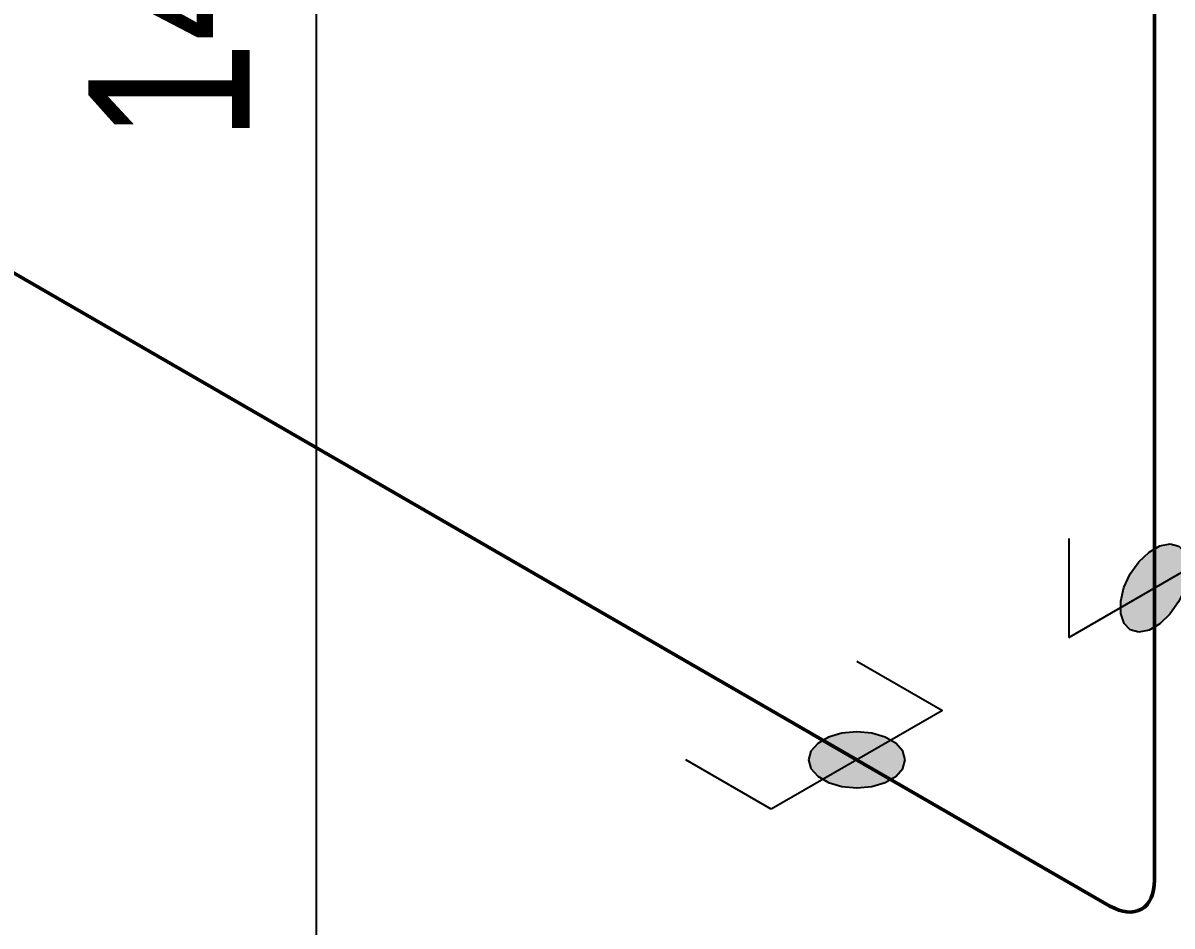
# Model space of a CAD drawing. Header units: millimetres. Extents: x 0 to 594, y 0 to 420.
# Drawn here: x 118.89 to 136.7, y 179.54 to 193.53 of the extents above; entities that cross this region are included whole.
import ezdxf

# ---------------------------------------------------------------- set-up
doc = ezdxf.new("R2010")
doc.units = ezdxf.units.MM
doc.header["$LTSCALE"] = 0.25
doc.layers.add('용접', color=1, linetype='Continuous')
doc.layers.add('치수', color=1, linetype='Continuous')
doc.layers.add('파이프 작은 보어', color=30, linetype='Continuous', lineweight=50)
doc.styles.add('AdskIsoMetric', font='arial.ttf', dxfattribs={"width": 0.8, "height": 2.5})
doc.styles.add('AdskIsoMetric-30', font='arial.ttf', dxfattribs={"width": 0.8, "height": 2.5})
doc.styles.add('AdskIsoMetric30', font='arial.ttf', dxfattribs={"width": 0.8, "oblique": 30, "height": 2.5})
doc.dimstyles.new('AdskIsoMetric', dxfattribs={"dimtxt": 2.5, "dimasz": 2.5, "dimexe": 1, "dimexo": 2, "dimgap": 0.8, "dimtad": 1, "dimdec": 0, "dimrnd": 1, "dimzin": 0, "dimdsep": 46, "dimtxsty": 'AdskIsoMetric', "dimcen": 0, "dimclrt": 7, "dimadec": 0, "dimazin": 0, "dimtfac": 1, "dimtdec": 0, "dimtmove": 1, "dimatfit": 3, "dimfxl": 0, "dimfrac": 2, "dimtolj": 1, "dimtzin": 0, "dimarcsym": 0})

# ---------------------------------------------------------------- blocks, each defined once
blk = doc.blocks.new('*D80')
at = {"layer": 'Defpoints', "color": 0}
for p in [(73.668, 215.686), (60.678, 208.186), (136.425, 179.453)]:
    blk.add_point(p, dxfattribs=at)
at = {"layer": '치수', "color": 0, "lineweight": -2}
for p, q in [((71.668, 214.531), (59.678, 207.609)), ((121.27, 173.203), (62.843, 206.936)), ((134.425, 178.298), (122.435, 171.376))]:
    blk.add_line(p, q, dxfattribs=at)
at = {"layer": '치수', "color": 0}
for points in [[(63.051, 207.297), (62.635, 206.575), (60.678, 208.186)], [(121.478, 173.564), (121.062, 172.842), (123.435, 171.953)]]:
    blk.add_solid(points, dxfattribs=at)
at = {"layer": '치수', "color": 7, "insert": (94.324, 191.378), "char_height": 2.5, "attachment_point": 5, "rotation": 330, "style": 'AdskIsoMetric30'}
blk.add_mtext('\\A1;4268', dxfattribs=at)
blk = doc.blocks.new('*D81')
at = {"layer": 'Defpoints', "color": 0}
for p in [(136.425, 227.763), (136.425, 179.453), (123.435, 171.953)]:
    blk.add_point(p, dxfattribs=at)
at = {"layer": '치수', "color": 0, "lineweight": -2}
for p, q in [((134.425, 226.609), (122.435, 219.686)), ((123.435, 217.763), (123.435, 174.453)), ((134.425, 178.298), (122.435, 171.376))]:
    blk.add_line(p, q, dxfattribs=at)
at = {"layer": '치수', "color": 0}
for points in [[(123.018, 217.763), (123.852, 217.763), (123.435, 220.263)], [(123.018, 174.453), (123.852, 174.453), (123.435, 171.953)]]:
    blk.add_solid(points, dxfattribs=at)
at = {"layer": '치수', "color": 7, "insert": (121.169, 194.8), "char_height": 2.5, "attachment_point": 5, "rotation": 90, "style": 'AdskIsoMetric-30'}
blk.add_mtext('\\A1;1454', dxfattribs=at)
blk = doc.blocks.new('엘보우-3-Iso2DSkew180')
at = {"color": 0, "linetype": 'ByBlock', "lineweight": -2, "extrusion": (0.707107, 0.408248, -0.57735)}
for p, q in [((0, 6.124), (0, 0.798)), ((-0.691, 0.399), (-5.303, 3.062))]:
    blk.add_line(p, q, dxfattribs=at)
at = {"linetype": 'ByBlock', "extrusion": (-9.24296e-17, -1.17463e-16, -1)}
blk.add_ellipse((-0.691, 1.197), major_axis=(-0.489, 0.846), ratio=0.57735, start_param=2.356194, end_param=3.926991, dxfattribs=at)
blk = doc.blocks.new('SocketWeld-1-IsoRight')
blk.add_hatch(color=256).paths.add_polyline_path([(0.0055, 0.0371), (0.0057, 0.0369), (0.006, 0.0367), (0.0062, 0.0365), (0.0064, 0.0363), (0.0066, 0.0361), (0.0068, 0.0359), (0.007, 0.0357), (0.0072, 0.0355), (0.0075, 0.0353), (0.0077, 0.0351), (0.0079, 0.0349), (0.0081, 0.0347), (0.0083, 0.0345), (0.0085, 0.0343), (0.0088, 0.0341), (0.009, 0.0339), (0.0092, 0.0337), (0.0094, 0.0334), (0.0096, 0.0332), (0.0098, 0.033), (0.01, 0.0328), (0.0103, 0.0326), (0.0105, 0.0324), (0.0107, 0.0322), (0.0109, 0.032), (0.0111, 0.0318), (0.0113, 0.0316), (0.0115, 0.0314), (0.0118, 0.0312), (0.012, 0.031), (0.0122, 0.0308), (0.0124, 0.0306), (0.0126, 0.0304), (0.0128, 0.0302), (0.013, 0.03), (0.0133, 0.0298), (0.0135, 0.0296), (0.0137, 0.0294), (0.0139, 0.0292), (0.0141, 0.0289), (0.0143, 0.0287), (0.0145, 0.0285), (0.0148, 0.0283), (0.015, 0.0281), (0.0152, 0.0279), (0.0154, 0.0277), (0.0156, 0.0275), (0.0158, 0.0273), (0.0161, 0.0271), (0.0161, 0.0271), (0.0162, 0.0268), (0.0164, 0.0266), (0.0166, 0.0263), (0.0168, 0.0261), (0.017, 0.0258), (0.0171, 0.0256), (0.0173, 0.0253), (0.0175, 0.025), (0.0177, 0.0248), (0.0179, 0.0245), (0.0181, 0.0243), (0.0182, 0.024), (0.0184, 0.0237), (0.0186, 0.0235), (0.0188, 0.0232), (0.019, 0.023), (0.0192, 0.0227), (0.0193, 0.0225), (0.0195, 0.0222), (0.0197, 0.0219), (0.0199, 0.0217), (0.0201, 0.0214), (0.0203, 0.0212), (0.0204, 0.0209), (0.0206, 0.0206), (0.0208, 0.0204), (0.021, 0.0201), (0.0212, 0.0199), (0.0213, 0.0196), (0.0215, 0.0193), (0.0217, 0.0191), (0.0219, 0.0188), (0.0221, 0.0186), (0.0223, 0.0183), (0.0224, 0.0181), (0.0226, 0.0178), (0.0228, 0.0175), (0.023, 0.0173), (0.0232, 0.017), (0.0234, 0.0168), (0.0235, 0.0165), (0.0237, 0.0162), (0.0239, 0.016), (0.0241, 0.0157), (0.0243, 0.0155), (0.0245, 0.0152), (0.0246, 0.015), (0.0248, 0.0147), (0.025, 0.0144), (0.025, 0.0144), (0.0251, 0.0141), (0.0253, 0.0139), (0.0254, 0.0136), (0.0255, 0.0133), (0.0257, 0.013), (0.0258, 0.0127), (0.0259, 0.0124), (0.0261, 0.0121), (0.0262, 0.0118), (0.0263, 0.0116), (0.0265, 0.0113), (0.0266, 0.011), (0.0267, 0.0107), (0.0269, 0.0104), (0.027, 0.0101), (0.0271, 0.0098), (0.0273, 0.0095), (0.0274, 0.0093), (0.0275, 0.009), (0.0277, 0.0087), (0.0278, 0.0084), (0.0279, 0.0081), (0.0281, 0.0078), (0.0282, 0.0075), (0.0283, 0.0072), (0.0284, 0.007), (0.0286, 0.0067), (0.0287, 0.0064), (0.0288, 0.0061), (0.029, 0.0058), (0.0291, 0.0055), (0.0292, 0.0052), (0.0294, 0.0049), (0.0295, 0.0047), (0.0296, 0.0044), (0.0298, 0.0041), (0.0299, 0.0038), (0.03, 0.0035), (0.0302, 0.0032), (0.0303, 0.0029), (0.0304, 0.0026), (0.0306, 0.0024), (0.0307, 0.0021), (0.0308, 0.0018), (0.031, 0.0015), (0.0311, 0.0012), (0.0312, 0.0009), (0.0314, 0.0006), (0.0315, 0.0003), (0.0315, 0.0003), (0.0316, 0.0001), (0.0316, -0.0002), (0.0317, -0.0005), (0.0318, -0.0008), (0.0319, -0.0011), (0.0319, -0.0014), (0.032, -0.0017), (0.0321, -0.002), (0.0321, -0.0022), (0.0322, -0.0025), (0.0323, -0.0028), (0.0323, -0.0031), (0.0324, -0.0034), (0.0325, -0.0037), (0.0325, -0.004), (0.0326, -0.0043), (0.0327, -0.0046), (0.0328, -0.0048), (0.0328, -0.0051), (0.0329, -0.0054), (0.033, -0.0057), (0.033, -0.006), (0.0331, -0.0063), (0.0332, -0.0066), (0.0332, -0.0069), (0.0333, -0.0071), (0.0334, -0.0074), (0.0335, -0.0077), (0.0335, -0.008), (0.0336, -0.0083), (0.0337, -0.0086), (0.0337, -0.0089), (0.0338, -0.0092), (0.0339, -0.0095), (0.0339, -0.0097), (0.034, -0.01), (0.0341, -0.0103), (0.0342, -0.0106), (0.0342, -0.0109), (0.0343, -0.0112), (0.0344, -0.0115), (0.0344, -0.0118), (0.0345, -0.012), (0.0346, -0.0123), (0.0346, -0.0126), (0.0347, -0.0129), (0.0348, -0.0132), (0.0349, -0.0135), (0.0349, -0.0138), (0.0349, -0.0138), (0.0349, -0.014), (0.0349, -0.0143), (0.0349, -0.0146), (0.0349, -0.0148), (0.0349, -0.0151), (0.0349, -0.0153), (0.0349, -0.0156), (0.0349, -0.0159), (0.0349, -0.0161), (0.0349, -0.0164), (0.0349, -0.0166), (0.0349, -0.0169), (0.0349, -0.0172), (0.0349, -0.0174), (0.0349, -0.0177), (0.0349, -0.0179), (0.0349, -0.0182), (0.0349, -0.0185), (0.0349, -0.0187), (0.0349, -0.019), (0.0349, -0.0192), (0.0349, -0.0195), (0.0349, -0.0198), (0.0349, -0.02), (0.0349, -0.0203), (0.0349, -0.0206), (0.0349, -0.0208), (0.0349, -0.0211), (0.0349, -0.0213), (0.0349, -0.0216), (0.0349, -0.0219), (0.0349, -0.0221), (0.0349, -0.0224), (0.0349, -0.0226), (0.0349, -0.0229), (0.0349, -0.0232), (0.0349, -0.0234), (0.0349, -0.0237), (0.0349, -0.0239), (0.0349, -0.0242), (0.0349, -0.0245), (0.0349, -0.0247), (0.0349, -0.025), (0.0349, -0.0252), (0.0349, -0.0255), (0.0349, -0.0258), (0.0349, -0.026), (0.0349, -0.0263), (0.0349, -0.0265), (0.0349, -0.0265), (0.0349, -0.0268), (0.0348, -0.027), (0.0347, -0.0272), (0.0346, -0.0274), (0.0346, -0.0276), (0.0345, -0.0278), (0.0344, -0.028), (0.0344, -0.0282), (0.0343, -0.0284), (0.0342, -0.0286), (0.0342, -0.0288), (0.0341, -0.029), (0.034, -0.0292), (0.0339, -0.0295), (0.0339, -0.0297), (0.0338, -0.0299), (0.0337, -0.0301), (0.0337, -0.0303), (0.0336, -0.0305), (0.0335, -0.0307), (0.0335, -0.0309), (0.0334, -0.0311), (0.0333, -0.0313), (0.0332, -0.0315), (0.0332, -0.0317), (0.0331, -0.0319), (0.033, -0.0322), (0.033, -0.0324), (0.0329, -0.0326), (0.0328, -0.0328), (0.0328, -0.033), (0.0327, -0.0332), (0.0326, -0.0334), (0.0325, -0.0336), (0.0325, -0.0338), (0.0324, -0.034), (0.0323, -0.0342), (0.0323, -0.0344), (0.0322, -0.0346), (0.0321, -0.0349), (0.0321, -0.0351), (0.032, -0.0353), (0.0319, -0.0355), (0.0319, -0.0357), (0.0318, -0.0359), (0.0317, -0.0361), (0.0316, -0.0363), (0.0316, -0.0365), (0.0315, -0.0367), (0.0315, -0.0367), (0.0314, -0.0369), (0.0312, -0.037), (0.0311, -0.0371), (0.031, -0.0373), (0.0308, -0.0374), (0.0307, -0.0375), (0.0306, -0.0377), (0.0304, -0.0378), (0.0303, -0.0379), (0.0302, -0.0381), (0.03, -0.0382), (0.0299, -0.0383), (0.0298, -0.0385), (0.0296, -0.0386), (0.0295, -0.0387), (0.0294, -0.0389), (0.0292, -0.039), (0.0291, -0.0391), (0.029, -0.0393), (0.0288, -0.0394), (0.0287, -0.0395), (0.0286, -0.0397), (0.0284, -0.0398), (0.0283, -0.0399), (0.0282, -0.0401), (0.0281, -0.0402), (0.0279, -0.0403), (0.0278, -0.0405), (0.0277, -0.0406), (0.0275, -0.0408), (0.0274, -0.0409), (0.0273, -0.041), (0.0271, -0.0412), (0.027, -0.0413), (0.0269, -0.0414), (0.0267, -0.0416), (0.0266, -0.0417), (0.0265, -0.0418), (0.0263, -0.042), (0.0262, -0.0421), (0.0261, -0.0422), (0.0259, -0.0424), (0.0258, -0.0425), (0.0257, -0.0426), (0.0255, -0.0428), (0.0254, -0.0429), (0.0253, -0.043), (0.0251, -0.0432), (0.025, -0.0433), (0.025, -0.0433), (0.0248, -0.0433), (0.0246, -0.0434), (0.0245, -0.0434), (0.0243, -0.0435), (0.0241, -0.0435), (0.0239, -0.0436), (0.0237, -0.0436), (0.0235, -0.0437), (0.0234, -0.0437), (0.0232, -0.0438), (0.023, -0.0438), (0.0228, -0.0439), (0.0226, -0.0439), (0.0224, -0.044), (0.0223, -0.044), (0.0221, -0.0441), (0.0219, -0.0441), (0.0217, -0.0442), (0.0215, -0.0442), (0.0213, -0.0443), (0.0212, -0.0443), (0.021, -0.0444), (0.0208, -0.0444), (0.0206, -0.0444), (0.0204, -0.0445), (0.0203, -0.0445), (0.0201, -0.0446), (0.0199, -0.0446), (0.0197, -0.0447), (0.0195, -0.0447), (0.0193, -0.0448), (0.0192, -0.0448), (0.019, -0.0449), (0.0188, -0.0449), (0.0186, -0.045), (0.0184, -0.045), (0.0182, -0.0451), (0.0181, -0.0451), (0.0179, -0.0452), (0.0177, -0.0452), (0.0175, -0.0453), (0.0173, -0.0453), (0.0171, -0.0454), (0.017, -0.0454), (0.0168, -0.0455), (0.0166, -0.0455), (0.0164, -0.0455), (0.0162, -0.0456), (0.0161, -0.0456), (0.0161, -0.0456), (0.0158, -0.0456), (0.0156, -0.0456), (0.0154, -0.0455), (0.0152, -0.0455), (0.015, -0.0454), (0.0148, -0.0454), (0.0145, -0.0453), (0.0143, -0.0453), (0.0141, -0.0453), (0.0139, -0.0452), (0.0137, -0.0452), (0.0135, -0.0451), (0.0133, -0.0451), (0.013, -0.045), (0.0128, -0.045), (0.0126, -0.0449), (0.0124, -0.0449), (0.0122, -0.0449), (0.012, -0.0448), (0.0118, -0.0448), (0.0115, -0.0447), (0.0113, -0.0447), (0.0111, -0.0446), (0.0109, -0.0446), (0.0107, -0.0446), (0.0105, -0.0445), (0.0103, -0.0445), (0.01, -0.0444), (0.0098, -0.0444), (0.0096, -0.0443), (0.0094, -0.0443), (0.0092, -0.0443), (0.009, -0.0442), (0.0088, -0.0442), (0.0085, -0.0441), (0.0083, -0.0441), (0.0081, -0.044), (0.0079, -0.044), (0.0077, -0.0439), (0.0075, -0.0439), (0.0072, -0.0439), (0.007, -0.0438), (0.0068, -0.0438), (0.0066, -0.0437), (0.0064, -0.0437), (0.0062, -0.0436), (0.006, -0.0436), (0.0057, -0.0436), (0.0055, -0.0435), (0.0055, -0.0435), (0.0053, -0.0434), (0.0051, -0.0433), (0.0049, -0.0431), (0.0046, -0.043), (0.0044, -0.0429), (0.0042, -0.0427), (0.004, -0.0426), (0.0037, -0.0425), (0.0035, -0.0423), (0.0033, -0.0422), (0.003, -0.0421), (0.0028, -0.042), (0.0026, -0.0418), (0.0024, -0.0417), (0.0021, -0.0416), (0.0019, -0.0414), (0.0017, -0.0413), (0.0015, -0.0412), (0.0012, -0.041), (0.001, -0.0409), (0.0008, -0.0408), (0.0006, -0.0406), (0.0003, -0.0405), (0.0001, -0.0404), (-0.0001, -0.0403), (-0.0003, -0.0401), (-0.0006, -0.04), (-0.0008, -0.0399), (-0.001, -0.0397), (-0.0012, -0.0396), (-0.0015, -0.0395), (-0.0017, -0.0393), (-0.0019, -0.0392), (-0.0021, -0.0391), (-0.0024, -0.039), (-0.0026, -0.0388), (-0.0028, -0.0387), (-0.003, -0.0386), (-0.0033, -0.0384), (-0.0035, -0.0383), (-0.0037, -0.0382), (-0.004, -0.038), (-0.0042, -0.0379), (-0.0044, -0.0378), (-0.0046, -0.0377), (-0.0049, -0.0375), (-0.0051, -0.0374), (-0.0053, -0.0373), (-0.0055, -0.0371), (-0.0055, -0.0371), (-0.0057, -0.0369), (-0.006, -0.0367), (-0.0062, -0.0365), (-0.0064, -0.0363), (-0.0066, -0.0361), (-0.0068, -0.0359), (-0.007, -0.0357), (-0.0072, -0.0355), (-0.0075, -0.0353), (-0.0077, -0.0351), (-0.0079, -0.0349), (-0.0081, -0.0347), (-0.0083, -0.0345), (-0.0085, -0.0343), (-0.0088, -0.0341), (-0.009, -0.0339), (-0.0092, -0.0337), (-0.0094, -0.0334), (-0.0096, -0.0332), (-0.0098, -0.033), (-0.01, -0.0328), (-0.0103, -0.0326), (-0.0105, -0.0324), (-0.0107, -0.0322), (-0.0109, -0.032), (-0.0111, -0.0318), (-0.0113, -0.0316), (-0.0115, -0.0314), (-0.0118, -0.0312), (-0.012, -0.031), (-0.0122, -0.0308), (-0.0124, -0.0306), (-0.0126, -0.0304), (-0.0128, -0.0302), (-0.013, -0.03), (-0.0133, -0.0298), (-0.0135, -0.0296), (-0.0137, -0.0294), (-0.0139, -0.0292), (-0.0141, -0.0289), (-0.0143, -0.0287), (-0.0145, -0.0285), (-0.0148, -0.0283), (-0.015, -0.0281), (-0.0152, -0.0279), (-0.0154, -0.0277), (-0.0156, -0.0275), (-0.0158, -0.0273), (-0.0161, -0.0271), (-0.0161, -0.0271), (-0.0162, -0.0268), (-0.0164, -0.0266), (-0.0166, -0.0263), (-0.0168, -0.0261), (-0.017, -0.0258), (-0.0171, -0.0256), (-0.0173, -0.0253), (-0.0175, -0.025), (-0.0177, -0.0248), (-0.0179, -0.0245), (-0.0181, -0.0243), (-0.0182, -0.024), (-0.0184, -0.0237), (-0.0186, -0.0235), (-0.0188, -0.0232), (-0.019, -0.023), (-0.0192, -0.0227), (-0.0193, -0.0225), (-0.0195, -0.0222), (-0.0197, -0.0219), (-0.0199, -0.0217), (-0.0201, -0.0214), (-0.0203, -0.0212), (-0.0204, -0.0209), (-0.0206, -0.0206), (-0.0208, -0.0204), (-0.021, -0.0201), (-0.0212, -0.0199), (-0.0213, -0.0196), (-0.0215, -0.0193), (-0.0217, -0.0191), (-0.0219, -0.0188), (-0.0221, -0.0186), (-0.0223, -0.0183), (-0.0224, -0.0181), (-0.0226, -0.0178), (-0.0228, -0.0175), (-0.023, -0.0173), (-0.0232, -0.017), (-0.0234, -0.0168), (-0.0235, -0.0165), (-0.0237, -0.0162), (-0.0239, -0.016), (-0.0241, -0.0157), (-0.0243, -0.0155), (-0.0245, -0.0152), (-0.0246, -0.015), (-0.0248, -0.0147), (-0.025, -0.0144), (-0.025, -0.0144), (-0.0251, -0.0141), (-0.0253, -0.0139), (-0.0254, -0.0136), (-0.0255, -0.0133), (-0.0257, -0.013), (-0.0258, -0.0127), (-0.0259, -0.0124), (-0.0261, -0.0121), (-0.0262, -0.0118), (-0.0263, -0.0116), (-0.0265, -0.0113), (-0.0266, -0.011), (-0.0267, -0.0107), (-0.0269, -0.0104), (-0.027, -0.0101), (-0.0271, -0.0098), (-0.0273, -0.0095), (-0.0274, -0.0093), (-0.0275, -0.009), (-0.0277, -0.0087), (-0.0278, -0.0084), (-0.0279, -0.0081), (-0.0281, -0.0078), (-0.0282, -0.0075), (-0.0283, -0.0072), (-0.0284, -0.007), (-0.0286, -0.0067), (-0.0287, -0.0064), (-0.0288, -0.0061), (-0.029, -0.0058), (-0.0291, -0.0055), (-0.0292, -0.0052), (-0.0294, -0.0049), (-0.0295, -0.0047), (-0.0296, -0.0044), (-0.0298, -0.0041), (-0.0299, -0.0038), (-0.03, -0.0035), (-0.0302, -0.0032), (-0.0303, -0.0029), (-0.0304, -0.0026), (-0.0306, -0.0024), (-0.0307, -0.0021), (-0.0308, -0.0018), (-0.031, -0.0015), (-0.0311, -0.0012), (-0.0312, -0.0009), (-0.0314, -0.0006), (-0.0315, -0.0003), (-0.0315, -0.0003), (-0.0316, -0.0001), (-0.0316, 0.0002), (-0.0317, 0.0005), (-0.0318, 0.0008), (-0.0319, 0.0011), (-0.0319, 0.0014), (-0.032, 0.0017), (-0.0321, 0.002), (-0.0321, 0.0022), (-0.0322, 0.0025), (-0.0323, 0.0028), (-0.0323, 0.0031), (-0.0324, 0.0034), (-0.0325, 0.0037), (-0.0325, 0.004), (-0.0326, 0.0043), (-0.0327, 0.0046), (-0.0328, 0.0048), (-0.0328, 0.0051), (-0.0329, 0.0054), (-0.033, 0.0057), (-0.033, 0.006), (-0.0331, 0.0063), (-0.0332, 0.0066), (-0.0332, 0.0069), (-0.0333, 0.0071), (-0.0334, 0.0074), (-0.0335, 0.0077), (-0.0335, 0.008), (-0.0336, 0.0083), (-0.0337, 0.0086), (-0.0337, 0.0089), (-0.0338, 0.0092), (-0.0339, 0.0095), (-0.0339, 0.0097), (-0.034, 0.01), (-0.0341, 0.0103), (-0.0342, 0.0106), (-0.0342, 0.0109), (-0.0343, 0.0112), (-0.0344, 0.0115), (-0.0344, 0.0118), (-0.0345, 0.012), (-0.0346, 0.0123), (-0.0346, 0.0126), (-0.0347, 0.0129), (-0.0348, 0.0132), (-0.0349, 0.0135), (-0.0349, 0.0138), (-0.0349, 0.0138), (-0.0349, 0.014), (-0.0349, 0.0143), (-0.0349, 0.0146), (-0.0349, 0.0148), (-0.0349, 0.0151), (-0.0349, 0.0153), (-0.0349, 0.0156), (-0.0349, 0.0159), (-0.0349, 0.0161), (-0.0349, 0.0164), (-0.0349, 0.0166), (-0.0349, 0.0169), (-0.0349, 0.0172), (-0.0349, 0.0174), (-0.0349, 0.0177), (-0.0349, 0.0179), (-0.0349, 0.0182), (-0.0349, 0.0185), (-0.0349, 0.0187), (-0.0349, 0.019), (-0.0349, 0.0192), (-0.0349, 0.0195), (-0.0349, 0.0198), (-0.0349, 0.02), (-0.0349, 0.0203), (-0.0349, 0.0206), (-0.0349, 0.0208), (-0.0349, 0.0211), (-0.0349, 0.0213), (-0.0349, 0.0216), (-0.0349, 0.0219), (-0.0349, 0.0221), (-0.0349, 0.0224), (-0.0349, 0.0226), (-0.0349, 0.0229), (-0.0349, 0.0232), (-0.0349, 0.0234), (-0.0349, 0.0237), (-0.0349, 0.0239), (-0.0349, 0.0242), (-0.0349, 0.0245), (-0.0349, 0.0247), (-0.0349, 0.025), (-0.0349, 0.0252), (-0.0349, 0.0255), (-0.0349, 0.0258), (-0.0349, 0.026), (-0.0349, 0.0263), (-0.0349, 0.0265), (-0.0349, 0.0265), (-0.0349, 0.0268), (-0.0348, 0.027), (-0.0347, 0.0272), (-0.0346, 0.0274), (-0.0346, 0.0276), (-0.0345, 0.0278), (-0.0344, 0.028), (-0.0344, 0.0282), (-0.0343, 0.0284), (-0.0342, 0.0286), (-0.0342, 0.0288), (-0.0341, 0.029), (-0.034, 0.0292), (-0.0339, 0.0295), (-0.0339, 0.0297), (-0.0338, 0.0299), (-0.0337, 0.0301), (-0.0337, 0.0303), (-0.0336, 0.0305), (-0.0335, 0.0307), (-0.0335, 0.0309), (-0.0334, 0.0311), (-0.0333, 0.0313), (-0.0332, 0.0315), (-0.0332, 0.0317), (-0.0331, 0.0319), (-0.033, 0.0322), (-0.033, 0.0324), (-0.0329, 0.0326), (-0.0328, 0.0328), (-0.0328, 0.033), (-0.0327, 0.0332), (-0.0326, 0.0334), (-0.0325, 0.0336), (-0.0325, 0.0338), (-0.0324, 0.034), (-0.0323, 0.0342), (-0.0323, 0.0344), (-0.0322, 0.0346), (-0.0321, 0.0349), (-0.0321, 0.0351), (-0.032, 0.0353), (-0.0319, 0.0355), (-0.0319, 0.0357), (-0.0318, 0.0359), (-0.0317, 0.0361), (-0.0316, 0.0363), (-0.0316, 0.0365), (-0.0315, 0.0367), (-0.0315, 0.0367), (-0.0314, 0.0369), (-0.0312, 0.037), (-0.0311, 0.0371), (-0.031, 0.0373), (-0.0308, 0.0374), (-0.0307, 0.0375), (-0.0306, 0.0377), (-0.0304, 0.0378), (-0.0303, 0.0379), (-0.0302, 0.0381), (-0.03, 0.0382), (-0.0299, 0.0383), (-0.0298, 0.0385), (-0.0296, 0.0386), (-0.0295, 0.0387), (-0.0294, 0.0389), (-0.0292, 0.039), (-0.0291, 0.0391), (-0.029, 0.0393), (-0.0288, 0.0394), (-0.0287, 0.0395), (-0.0286, 0.0397), (-0.0284, 0.0398), (-0.0283, 0.0399), (-0.0282, 0.0401), (-0.0281, 0.0402), (-0.0279, 0.0403), (-0.0278, 0.0405), (-0.0277, 0.0406), (-0.0275, 0.0408), (-0.0274, 0.0409), (-0.0273, 0.041), (-0.0271, 0.0412), (-0.027, 0.0413), (-0.0269, 0.0414), (-0.0267, 0.0416), (-0.0266, 0.0417), (-0.0265, 0.0418), (-0.0263, 0.042), (-0.0262, 0.0421), (-0.0261, 0.0422), (-0.0259, 0.0424), (-0.0258, 0.0425), (-0.0257, 0.0426), (-0.0255, 0.0428), (-0.0254, 0.0429), (-0.0253, 0.043), (-0.0251, 0.0432), (-0.025, 0.0433), (-0.025, 0.0433), (-0.0248, 0.0433), (-0.0246, 0.0434), (-0.0245, 0.0434), (-0.0243, 0.0435), (-0.0241, 0.0435), (-0.0239, 0.0436), (-0.0237, 0.0436), (-0.0235, 0.0437), (-0.0234, 0.0437), (-0.0232, 0.0438), (-0.023, 0.0438), (-0.0228, 0.0439), (-0.0226, 0.0439), (-0.0224, 0.044), (-0.0223, 0.044), (-0.0221, 0.0441), (-0.0219, 0.0441), (-0.0217, 0.0442), (-0.0215, 0.0442), (-0.0213, 0.0443), (-0.0212, 0.0443), (-0.021, 0.0444), (-0.0208, 0.0444), (-0.0206, 0.0444), (-0.0204, 0.0445), (-0.0203, 0.0445), (-0.0201, 0.0446), (-0.0199, 0.0446), (-0.0197, 0.0447), (-0.0195, 0.0447), (-0.0193, 0.0448), (-0.0192, 0.0448), (-0.019, 0.0449), (-0.0188, 0.0449), (-0.0186, 0.045), (-0.0184, 0.045), (-0.0182, 0.0451), (-0.0181, 0.0451), (-0.0179, 0.0452), (-0.0177, 0.0452), (-0.0175, 0.0453), (-0.0173, 0.0453), (-0.0171, 0.0454), (-0.017, 0.0454), (-0.0168, 0.0455), (-0.0166, 0.0455), (-0.0164, 0.0455), (-0.0162, 0.0456), (-0.0161, 0.0456), (-0.0161, 0.0456), (-0.0158, 0.0456), (-0.0156, 0.0456), (-0.0154, 0.0455), (-0.0152, 0.0455), (-0.015, 0.0454), (-0.0148, 0.0454), (-0.0145, 0.0453), (-0.0143, 0.0453), (-0.0141, 0.0453), (-0.0139, 0.0452), (-0.0137, 0.0452), (-0.0135, 0.0451), (-0.0133, 0.0451), (-0.013, 0.045), (-0.0128, 0.045), (-0.0126, 0.0449), (-0.0124, 0.0449), (-0.0122, 0.0449), (-0.012, 0.0448), (-0.0118, 0.0448), (-0.0115, 0.0447), (-0.0113, 0.0447), (-0.0111, 0.0446), (-0.0109, 0.0446), (-0.0107, 0.0446), (-0.0105, 0.0445), (-0.0103, 0.0445), (-0.01, 0.0444), (-0.0098, 0.0444), (-0.0096, 0.0443), (-0.0094, 0.0443), (-0.0092, 0.0443), (-0.009, 0.0442), (-0.0088, 0.0442), (-0.0085, 0.0441), (-0.0083, 0.0441), (-0.0081, 0.044), (-0.0079, 0.044), (-0.0077, 0.0439), (-0.0075, 0.0439), (-0.0072, 0.0439), (-0.007, 0.0438), (-0.0068, 0.0438), (-0.0066, 0.0437), (-0.0064, 0.0437), (-0.0062, 0.0436), (-0.006, 0.0436), (-0.0057, 0.0436), (-0.0055, 0.0435), (-0.0055, 0.0435), (-0.0053, 0.0434), (-0.0051, 0.0433), (-0.0049, 0.0431), (-0.0046, 0.043), (-0.0044, 0.0429), (-0.0042, 0.0427), (-0.004, 0.0426), (-0.0037, 0.0425), (-0.0035, 0.0423), (-0.0033, 0.0422), (-0.003, 0.0421), (-0.0028, 0.042), (-0.0026, 0.0418), (-0.0024, 0.0417), (-0.0021, 0.0416), (-0.0019, 0.0414), (-0.0017, 0.0413), (-0.0015, 0.0412), (-0.0012, 0.041), (-0.001, 0.0409), (-0.0008, 0.0408), (-0.0006, 0.0406), (-0.0003, 0.0405), (-0.0001, 0.0404), (0.0001, 0.0403), (0.0003, 0.0401), (0.0006, 0.04), (0.0008, 0.0399), (0.001, 0.0397), (0.0012, 0.0396), (0.0015, 0.0395), (0.0017, 0.0393), (0.0019, 0.0392), (0.0021, 0.0391), (0.0024, 0.039), (0.0026, 0.0388), (0.0028, 0.0387), (0.003, 0.0386), (0.0033, 0.0384), (0.0035, 0.0383), (0.0037, 0.0382), (0.004, 0.038), (0.0042, 0.0379), (0.0044, 0.0378), (0.0046, 0.0377), (0.0049, 0.0375), (0.0051, 0.0374), (0.0053, 0.0373)], flags=0)
at = {"color": 0, "linetype": 'ByBlock', "lineweight": -2, "extrusion": (0.707107, 0.408248, -0.57735)}
for p, q in [((0, 0.1021), (-0.0884, 0.1531)), ((0, -0.1021), (0, 0.1021)), ((-0.0349, 0.0265), (-0.0315, 0.0367)), ((-0.0315, 0.0367), (-0.025, 0.0433)), ((-0.025, 0.0433), (-0.0161, 0.0456)), ((-0.0161, 0.0456), (-0.0055, 0.0435)), ((-0.0055, 0.0435), (0.0055, 0.0371)), ((0.0055, 0.0371), (0.0161, 0.0271)), ((-0.0349, 0.0138), (-0.0349, 0.0265)), ((0.0161, 0.0271), (0.025, 0.0144)), ((-0.0315, -0.0003), (-0.0349, 0.0138)), ((0.025, 0.0144), (0.0315, 0.0003)), ((0.0315, 0.0003), (0.0349, -0.0138)), ((-0.025, -0.0144), (-0.0315, -0.0003)), ((-0.0161, -0.0271), (-0.025, -0.0144)), ((0.0349, -0.0138), (0.0349, -0.0265)), ((-0.0055, -0.0371), (-0.0161, -0.0271)), ((0.0349, -0.0265), (0.0315, -0.0367)), ((0.0055, -0.0435), (-0.0055, -0.0371)), ((0.0161, -0.0456), (0.0055, -0.0435)), ((0.025, -0.0433), (0.0161, -0.0456)), ((0.0315, -0.0367), (0.025, -0.0433)), ((-0.0884, -0.051), (0, -0.1021))]:
    blk.add_line(p, q, dxfattribs=at)
blk = doc.blocks.new('SocketWeld-1-IsoLeft')
blk.add_hatch(color=256).paths.add_polyline_path([(-0.0294, -0.0234), (-0.0291, -0.0234), (-0.0288, -0.0235), (-0.0285, -0.0236), (-0.0283, -0.0237), (-0.028, -0.0238), (-0.0277, -0.0239), (-0.0274, -0.0239), (-0.0271, -0.024), (-0.0268, -0.0241), (-0.0265, -0.0242), (-0.0263, -0.0243), (-0.026, -0.0244), (-0.0257, -0.0244), (-0.0254, -0.0245), (-0.0251, -0.0246), (-0.0248, -0.0247), (-0.0246, -0.0248), (-0.0243, -0.0249), (-0.024, -0.0249), (-0.0237, -0.025), (-0.0234, -0.0251), (-0.0231, -0.0252), (-0.0228, -0.0253), (-0.0226, -0.0254), (-0.0223, -0.0254), (-0.022, -0.0255), (-0.0217, -0.0256), (-0.0214, -0.0257), (-0.0211, -0.0258), (-0.0209, -0.0259), (-0.0206, -0.0259), (-0.0203, -0.026), (-0.02, -0.0261), (-0.0197, -0.0262), (-0.0194, -0.0263), (-0.0191, -0.0264), (-0.0189, -0.0265), (-0.0186, -0.0265), (-0.0183, -0.0266), (-0.018, -0.0267), (-0.0177, -0.0268), (-0.0174, -0.0269), (-0.0172, -0.027), (-0.0169, -0.027), (-0.0166, -0.0271), (-0.0163, -0.0272), (-0.016, -0.0273), (-0.0157, -0.0274), (-0.0155, -0.0275), (-0.0155, -0.0275), (-0.0151, -0.0275), (-0.0148, -0.0275), (-0.0145, -0.0275), (-0.0142, -0.0276), (-0.0139, -0.0276), (-0.0136, -0.0276), (-0.0132, -0.0277), (-0.0129, -0.0277), (-0.0126, -0.0277), (-0.0123, -0.0277), (-0.012, -0.0278), (-0.0117, -0.0278), (-0.0114, -0.0278), (-0.011, -0.0279), (-0.0107, -0.0279), (-0.0104, -0.0279), (-0.0101, -0.0279), (-0.0098, -0.028), (-0.0095, -0.028), (-0.0091, -0.028), (-0.0088, -0.0281), (-0.0085, -0.0281), (-0.0082, -0.0281), (-0.0079, -0.0281), (-0.0076, -0.0282), (-0.0073, -0.0282), (-0.0069, -0.0282), (-0.0066, -0.0283), (-0.0063, -0.0283), (-0.006, -0.0283), (-0.0057, -0.0283), (-0.0054, -0.0284), (-0.005, -0.0284), (-0.0047, -0.0284), (-0.0044, -0.0285), (-0.0041, -0.0285), (-0.0038, -0.0285), (-0.0035, -0.0286), (-0.0032, -0.0286), (-0.0028, -0.0286), (-0.0025, -0.0286), (-0.0022, -0.0287), (-0.0019, -0.0287), (-0.0016, -0.0287), (-0.0013, -0.0288), (-0.0009, -0.0288), (-0.0006, -0.0288), (-0.0003, -0.0288), (0, -0.0289), (0, -0.0289), (0.0003, -0.0288), (0.0006, -0.0288), (0.0009, -0.0288), (0.0013, -0.0288), (0.0016, -0.0287), (0.0019, -0.0287), (0.0022, -0.0287), (0.0025, -0.0286), (0.0028, -0.0286), (0.0032, -0.0286), (0.0035, -0.0286), (0.0038, -0.0285), (0.0041, -0.0285), (0.0044, -0.0285), (0.0047, -0.0284), (0.005, -0.0284), (0.0054, -0.0284), (0.0057, -0.0283), (0.006, -0.0283), (0.0063, -0.0283), (0.0066, -0.0283), (0.0069, -0.0282), (0.0073, -0.0282), (0.0076, -0.0282), (0.0079, -0.0281), (0.0082, -0.0281), (0.0085, -0.0281), (0.0088, -0.0281), (0.0091, -0.028), (0.0095, -0.028), (0.0098, -0.028), (0.0101, -0.0279), (0.0104, -0.0279), (0.0107, -0.0279), (0.011, -0.0279), (0.0114, -0.0278), (0.0117, -0.0278), (0.012, -0.0278), (0.0123, -0.0277), (0.0126, -0.0277), (0.0129, -0.0277), (0.0132, -0.0277), (0.0136, -0.0276), (0.0139, -0.0276), (0.0142, -0.0276), (0.0145, -0.0275), (0.0148, -0.0275), (0.0151, -0.0275), (0.0155, -0.0275), (0.0155, -0.0275), (0.0157, -0.0274), (0.016, -0.0273), (0.0163, -0.0272), (0.0166, -0.0271), (0.0169, -0.027), (0.0172, -0.027), (0.0174, -0.0269), (0.0177, -0.0268), (0.018, -0.0267), (0.0183, -0.0266), (0.0186, -0.0265), (0.0189, -0.0265), (0.0191, -0.0264), (0.0194, -0.0263), (0.0197, -0.0262), (0.02, -0.0261), (0.0203, -0.026), (0.0206, -0.0259), (0.0209, -0.0259), (0.0211, -0.0258), (0.0214, -0.0257), (0.0217, -0.0256), (0.022, -0.0255), (0.0223, -0.0254), (0.0226, -0.0254), (0.0228, -0.0253), (0.0231, -0.0252), (0.0234, -0.0251), (0.0237, -0.025), (0.024, -0.0249), (0.0243, -0.0249), (0.0246, -0.0248), (0.0248, -0.0247), (0.0251, -0.0246), (0.0254, -0.0245), (0.0257, -0.0244), (0.026, -0.0244), (0.0263, -0.0243), (0.0265, -0.0242), (0.0268, -0.0241), (0.0271, -0.024), (0.0274, -0.0239), (0.0277, -0.0239), (0.028, -0.0238), (0.0283, -0.0237), (0.0285, -0.0236), (0.0288, -0.0235), (0.0291, -0.0234), (0.0294, -0.0234), (0.0294, -0.0234), (0.0296, -0.0232), (0.0298, -0.0231), (0.0301, -0.023), (0.0303, -0.0228), (0.0305, -0.0227), (0.0307, -0.0226), (0.031, -0.0224), (0.0312, -0.0223), (0.0314, -0.0222), (0.0316, -0.0221), (0.0319, -0.0219), (0.0321, -0.0218), (0.0323, -0.0217), (0.0325, -0.0215), (0.0328, -0.0214), (0.033, -0.0213), (0.0332, -0.0211), (0.0335, -0.021), (0.0337, -0.0209), (0.0339, -0.0207), (0.0341, -0.0206), (0.0344, -0.0205), (0.0346, -0.0204), (0.0348, -0.0202), (0.035, -0.0201), (0.0353, -0.02), (0.0355, -0.0198), (0.0357, -0.0197), (0.0359, -0.0196), (0.0362, -0.0194), (0.0364, -0.0193), (0.0366, -0.0192), (0.0368, -0.0191), (0.0371, -0.0189), (0.0373, -0.0188), (0.0375, -0.0187), (0.0377, -0.0185), (0.038, -0.0184), (0.0382, -0.0183), (0.0384, -0.0181), (0.0386, -0.018), (0.0389, -0.0179), (0.0391, -0.0177), (0.0393, -0.0176), (0.0395, -0.0175), (0.0398, -0.0174), (0.04, -0.0172), (0.0402, -0.0171), (0.0405, -0.017), (0.0405, -0.017), (0.0406, -0.0168), (0.0407, -0.0166), (0.0409, -0.0165), (0.041, -0.0163), (0.0412, -0.0161), (0.0413, -0.016), (0.0415, -0.0158), (0.0416, -0.0157), (0.0418, -0.0155), (0.0419, -0.0153), (0.042, -0.0152), (0.0422, -0.015), (0.0423, -0.0148), (0.0425, -0.0147), (0.0426, -0.0145), (0.0428, -0.0143), (0.0429, -0.0142), (0.0431, -0.014), (0.0432, -0.0138), (0.0433, -0.0137), (0.0435, -0.0135), (0.0436, -0.0134), (0.0438, -0.0132), (0.0439, -0.013), (0.0441, -0.0129), (0.0442, -0.0127), (0.0444, -0.0125), (0.0445, -0.0124), (0.0447, -0.0122), (0.0448, -0.012), (0.0449, -0.0119), (0.0451, -0.0117), (0.0452, -0.0115), (0.0454, -0.0114), (0.0455, -0.0112), (0.0457, -0.0111), (0.0458, -0.0109), (0.046, -0.0107), (0.0461, -0.0106), (0.0462, -0.0104), (0.0464, -0.0102), (0.0465, -0.0101), (0.0467, -0.0099), (0.0468, -0.0097), (0.047, -0.0096), (0.0471, -0.0094), (0.0473, -0.0092), (0.0474, -0.0091), (0.0476, -0.0089), (0.0476, -0.0089), (0.0476, -0.0087), (0.0477, -0.0086), (0.0477, -0.0084), (0.0478, -0.0082), (0.0478, -0.008), (0.0479, -0.0078), (0.0479, -0.0076), (0.048, -0.0075), (0.048, -0.0073), (0.0481, -0.0071), (0.0481, -0.0069), (0.0482, -0.0067), (0.0482, -0.0066), (0.0483, -0.0064), (0.0483, -0.0062), (0.0484, -0.006), (0.0484, -0.0058), (0.0485, -0.0056), (0.0485, -0.0055), (0.0486, -0.0053), (0.0486, -0.0051), (0.0487, -0.0049), (0.0487, -0.0047), (0.0488, -0.0046), (0.0488, -0.0044), (0.0489, -0.0042), (0.0489, -0.004), (0.049, -0.0038), (0.049, -0.0036), (0.0491, -0.0035), (0.0491, -0.0033), (0.0492, -0.0031), (0.0492, -0.0029), (0.0493, -0.0027), (0.0493, -0.0025), (0.0494, -0.0024), (0.0494, -0.0022), (0.0495, -0.002), (0.0495, -0.0018), (0.0496, -0.0016), (0.0496, -0.0015), (0.0497, -0.0013), (0.0497, -0.0011), (0.0498, -0.0009), (0.0498, -0.0007), (0.0499, -0.0005), (0.0499, -0.0004), (0.05, -0.0002), (0.05, 0), (0.05, 0), (0.05, 0.0002), (0.0499, 0.0004), (0.0499, 0.0005), (0.0498, 0.0007), (0.0498, 0.0009), (0.0497, 0.0011), (0.0497, 0.0013), (0.0496, 0.0015), (0.0496, 0.0016), (0.0495, 0.0018), (0.0495, 0.002), (0.0494, 0.0022), (0.0494, 0.0024), (0.0493, 0.0025), (0.0493, 0.0027), (0.0492, 0.0029), (0.0492, 0.0031), (0.0491, 0.0033), (0.0491, 0.0035), (0.049, 0.0036), (0.049, 0.0038), (0.0489, 0.004), (0.0489, 0.0042), (0.0488, 0.0044), (0.0488, 0.0046), (0.0487, 0.0047), (0.0487, 0.0049), (0.0486, 0.0051), (0.0486, 0.0053), (0.0485, 0.0055), (0.0485, 0.0056), (0.0484, 0.0058), (0.0484, 0.006), (0.0483, 0.0062), (0.0483, 0.0064), (0.0482, 0.0066), (0.0482, 0.0067), (0.0481, 0.0069), (0.0481, 0.0071), (0.048, 0.0073), (0.048, 0.0075), (0.0479, 0.0076), (0.0479, 0.0078), (0.0478, 0.008), (0.0478, 0.0082), (0.0477, 0.0084), (0.0477, 0.0086), (0.0476, 0.0087), (0.0476, 0.0089), (0.0476, 0.0089), (0.0474, 0.0091), (0.0473, 0.0092), (0.0471, 0.0094), (0.047, 0.0096), (0.0468, 0.0097), (0.0467, 0.0099), (0.0465, 0.0101), (0.0464, 0.0102), (0.0462, 0.0104), (0.0461, 0.0106), (0.046, 0.0107), (0.0458, 0.0109), (0.0457, 0.0111), (0.0455, 0.0112), (0.0454, 0.0114), (0.0452, 0.0115), (0.0451, 0.0117), (0.0449, 0.0119), (0.0448, 0.012), (0.0447, 0.0122), (0.0445, 0.0124), (0.0444, 0.0125), (0.0442, 0.0127), (0.0441, 0.0129), (0.0439, 0.013), (0.0438, 0.0132), (0.0436, 0.0134), (0.0435, 0.0135), (0.0433, 0.0137), (0.0432, 0.0138), (0.0431, 0.014), (0.0429, 0.0142), (0.0428, 0.0143), (0.0426, 0.0145), (0.0425, 0.0147), (0.0423, 0.0148), (0.0422, 0.015), (0.042, 0.0152), (0.0419, 0.0153), (0.0418, 0.0155), (0.0416, 0.0157), (0.0415, 0.0158), (0.0413, 0.016), (0.0412, 0.0161), (0.041, 0.0163), (0.0409, 0.0165), (0.0407, 0.0166), (0.0406, 0.0168), (0.0405, 0.017), (0.0405, 0.017), (0.0402, 0.0171), (0.04, 0.0172), (0.0398, 0.0174), (0.0395, 0.0175), (0.0393, 0.0176), (0.0391, 0.0177), (0.0389, 0.0179), (0.0386, 0.018), (0.0384, 0.0181), (0.0382, 0.0183), (0.038, 0.0184), (0.0377, 0.0185), (0.0375, 0.0187), (0.0373, 0.0188), (0.0371, 0.0189), (0.0368, 0.0191), (0.0366, 0.0192), (0.0364, 0.0193), (0.0362, 0.0194), (0.0359, 0.0196), (0.0357, 0.0197), (0.0355, 0.0198), (0.0353, 0.02), (0.035, 0.0201), (0.0348, 0.0202), (0.0346, 0.0204), (0.0344, 0.0205), (0.0341, 0.0206), (0.0339, 0.0207), (0.0337, 0.0209), (0.0335, 0.021), (0.0332, 0.0211), (0.033, 0.0213), (0.0328, 0.0214), (0.0325, 0.0215), (0.0323, 0.0217), (0.0321, 0.0218), (0.0319, 0.0219), (0.0316, 0.0221), (0.0314, 0.0222), (0.0312, 0.0223), (0.031, 0.0224), (0.0307, 0.0226), (0.0305, 0.0227), (0.0303, 0.0228), (0.0301, 0.023), (0.0298, 0.0231), (0.0296, 0.0232), (0.0294, 0.0234), (0.0294, 0.0234), (0.0291, 0.0234), (0.0288, 0.0235), (0.0285, 0.0236), (0.0283, 0.0237), (0.028, 0.0238), (0.0277, 0.0239), (0.0274, 0.0239), (0.0271, 0.024), (0.0268, 0.0241), (0.0265, 0.0242), (0.0263, 0.0243), (0.026, 0.0244), (0.0257, 0.0244), (0.0254, 0.0245), (0.0251, 0.0246), (0.0248, 0.0247), (0.0246, 0.0248), (0.0243, 0.0249), (0.024, 0.0249), (0.0237, 0.025), (0.0234, 0.0251), (0.0231, 0.0252), (0.0228, 0.0253), (0.0226, 0.0254), (0.0223, 0.0254), (0.022, 0.0255), (0.0217, 0.0256), (0.0214, 0.0257), (0.0211, 0.0258), (0.0209, 0.0259), (0.0206, 0.0259), (0.0203, 0.026), (0.02, 0.0261), (0.0197, 0.0262), (0.0194, 0.0263), (0.0191, 0.0264), (0.0189, 0.0265), (0.0186, 0.0265), (0.0183, 0.0266), (0.018, 0.0267), (0.0177, 0.0268), (0.0174, 0.0269), (0.0172, 0.027), (0.0169, 0.027), (0.0166, 0.0271), (0.0163, 0.0272), (0.016, 0.0273), (0.0157, 0.0274), (0.0155, 0.0275), (0.0155, 0.0275), (0.0151, 0.0275), (0.0148, 0.0275), (0.0145, 0.0275), (0.0142, 0.0276), (0.0139, 0.0276), (0.0136, 0.0276), (0.0132, 0.0277), (0.0129, 0.0277), (0.0126, 0.0277), (0.0123, 0.0277), (0.012, 0.0278), (0.0117, 0.0278), (0.0114, 0.0278), (0.011, 0.0279), (0.0107, 0.0279), (0.0104, 0.0279), (0.0101, 0.0279), (0.0098, 0.028), (0.0095, 0.028), (0.0091, 0.028), (0.0088, 0.0281), (0.0085, 0.0281), (0.0082, 0.0281), (0.0079, 0.0281), (0.0076, 0.0282), (0.0073, 0.0282), (0.0069, 0.0282), (0.0066, 0.0283), (0.0063, 0.0283), (0.006, 0.0283), (0.0057, 0.0283), (0.0054, 0.0284), (0.005, 0.0284), (0.0047, 0.0284), (0.0044, 0.0285), (0.0041, 0.0285), (0.0038, 0.0285), (0.0035, 0.0286), (0.0032, 0.0286), (0.0028, 0.0286), (0.0025, 0.0286), (0.0022, 0.0287), (0.0019, 0.0287), (0.0016, 0.0287), (0.0013, 0.0288), (0.0009, 0.0288), (0.0006, 0.0288), (0.0003, 0.0288), (0, 0.0289), (0, 0.0289), (-0.0003, 0.0288), (-0.0006, 0.0288), (-0.0009, 0.0288), (-0.0013, 0.0288), (-0.0016, 0.0287), (-0.0019, 0.0287), (-0.0022, 0.0287), (-0.0025, 0.0286), (-0.0028, 0.0286), (-0.0032, 0.0286), (-0.0035, 0.0286), (-0.0038, 0.0285), (-0.0041, 0.0285), (-0.0044, 0.0285), (-0.0047, 0.0284), (-0.005, 0.0284), (-0.0054, 0.0284), (-0.0057, 0.0283), (-0.006, 0.0283), (-0.0063, 0.0283), (-0.0066, 0.0283), (-0.0069, 0.0282), (-0.0073, 0.0282), (-0.0076, 0.0282), (-0.0079, 0.0281), (-0.0082, 0.0281), (-0.0085, 0.0281), (-0.0088, 0.0281), (-0.0091, 0.028), (-0.0095, 0.028), (-0.0098, 0.028), (-0.0101, 0.0279), (-0.0104, 0.0279), (-0.0107, 0.0279), (-0.011, 0.0279), (-0.0114, 0.0278), (-0.0117, 0.0278), (-0.012, 0.0278), (-0.0123, 0.0277), (-0.0126, 0.0277), (-0.0129, 0.0277), (-0.0132, 0.0277), (-0.0136, 0.0276), (-0.0139, 0.0276), (-0.0142, 0.0276), (-0.0145, 0.0275), (-0.0148, 0.0275), (-0.0151, 0.0275), (-0.0155, 0.0275), (-0.0155, 0.0275), (-0.0157, 0.0274), (-0.016, 0.0273), (-0.0163, 0.0272), (-0.0166, 0.0271), (-0.0169, 0.027), (-0.0172, 0.027), (-0.0174, 0.0269), (-0.0177, 0.0268), (-0.018, 0.0267), (-0.0183, 0.0266), (-0.0186, 0.0265), (-0.0189, 0.0265), (-0.0191, 0.0264), (-0.0194, 0.0263), (-0.0197, 0.0262), (-0.02, 0.0261), (-0.0203, 0.026), (-0.0206, 0.0259), (-0.0209, 0.0259), (-0.0211, 0.0258), (-0.0214, 0.0257), (-0.0217, 0.0256), (-0.022, 0.0255), (-0.0223, 0.0254), (-0.0226, 0.0254), (-0.0228, 0.0253), (-0.0231, 0.0252), (-0.0234, 0.0251), (-0.0237, 0.025), (-0.024, 0.0249), (-0.0243, 0.0249), (-0.0246, 0.0248), (-0.0248, 0.0247), (-0.0251, 0.0246), (-0.0254, 0.0245), (-0.0257, 0.0244), (-0.026, 0.0244), (-0.0263, 0.0243), (-0.0265, 0.0242), (-0.0268, 0.0241), (-0.0271, 0.024), (-0.0274, 0.0239), (-0.0277, 0.0239), (-0.028, 0.0238), (-0.0283, 0.0237), (-0.0285, 0.0236), (-0.0288, 0.0235), (-0.0291, 0.0234), (-0.0294, 0.0234), (-0.0294, 0.0234), (-0.0296, 0.0232), (-0.0298, 0.0231), (-0.0301, 0.023), (-0.0303, 0.0228), (-0.0305, 0.0227), (-0.0307, 0.0226), (-0.031, 0.0224), (-0.0312, 0.0223), (-0.0314, 0.0222), (-0.0316, 0.0221), (-0.0319, 0.0219), (-0.0321, 0.0218), (-0.0323, 0.0217), (-0.0325, 0.0215), (-0.0328, 0.0214), (-0.033, 0.0213), (-0.0332, 0.0211), (-0.0335, 0.021), (-0.0337, 0.0209), (-0.0339, 0.0207), (-0.0341, 0.0206), (-0.0344, 0.0205), (-0.0346, 0.0204), (-0.0348, 0.0202), (-0.035, 0.0201), (-0.0353, 0.02), (-0.0355, 0.0198), (-0.0357, 0.0197), (-0.0359, 0.0196), (-0.0362, 0.0194), (-0.0364, 0.0193), (-0.0366, 0.0192), (-0.0368, 0.0191), (-0.0371, 0.0189), (-0.0373, 0.0188), (-0.0375, 0.0187), (-0.0377, 0.0185), (-0.038, 0.0184), (-0.0382, 0.0183), (-0.0384, 0.0181), (-0.0386, 0.018), (-0.0389, 0.0179), (-0.0391, 0.0177), (-0.0393, 0.0176), (-0.0395, 0.0175), (-0.0398, 0.0174), (-0.04, 0.0172), (-0.0402, 0.0171), (-0.0405, 0.017), (-0.0405, 0.017), (-0.0406, 0.0168), (-0.0407, 0.0166), (-0.0409, 0.0165), (-0.041, 0.0163), (-0.0412, 0.0161), (-0.0413, 0.016), (-0.0415, 0.0158), (-0.0416, 0.0157), (-0.0418, 0.0155), (-0.0419, 0.0153), (-0.042, 0.0152), (-0.0422, 0.015), (-0.0423, 0.0148), (-0.0425, 0.0147), (-0.0426, 0.0145), (-0.0428, 0.0143), (-0.0429, 0.0142), (-0.0431, 0.014), (-0.0432, 0.0138), (-0.0433, 0.0137), (-0.0435, 0.0135), (-0.0436, 0.0134), (-0.0438, 0.0132), (-0.0439, 0.013), (-0.0441, 0.0129), (-0.0442, 0.0127), (-0.0444, 0.0125), (-0.0445, 0.0124), (-0.0447, 0.0122), (-0.0448, 0.012), (-0.0449, 0.0119), (-0.0451, 0.0117), (-0.0452, 0.0115), (-0.0454, 0.0114), (-0.0455, 0.0112), (-0.0457, 0.0111), (-0.0458, 0.0109), (-0.046, 0.0107), (-0.0461, 0.0106), (-0.0462, 0.0104), (-0.0464, 0.0102), (-0.0465, 0.0101), (-0.0467, 0.0099), (-0.0468, 0.0097), (-0.047, 0.0096), (-0.0471, 0.0094), (-0.0473, 0.0092), (-0.0474, 0.0091), (-0.0476, 0.0089), (-0.0476, 0.0089), (-0.0476, 0.0087), (-0.0477, 0.0086), (-0.0477, 0.0084), (-0.0478, 0.0082), (-0.0478, 0.008), (-0.0479, 0.0078), (-0.0479, 0.0076), (-0.048, 0.0075), (-0.048, 0.0073), (-0.0481, 0.0071), (-0.0481, 0.0069), (-0.0482, 0.0067), (-0.0482, 0.0066), (-0.0483, 0.0064), (-0.0483, 0.0062), (-0.0484, 0.006), (-0.0484, 0.0058), (-0.0485, 0.0056), (-0.0485, 0.0055), (-0.0486, 0.0053), (-0.0486, 0.0051), (-0.0487, 0.0049), (-0.0487, 0.0047), (-0.0488, 0.0046), (-0.0488, 0.0044), (-0.0489, 0.0042), (-0.0489, 0.004), (-0.049, 0.0038), (-0.049, 0.0036), (-0.0491, 0.0035), (-0.0491, 0.0033), (-0.0492, 0.0031), (-0.0492, 0.0029), (-0.0493, 0.0027), (-0.0493, 0.0025), (-0.0494, 0.0024), (-0.0494, 0.0022), (-0.0495, 0.002), (-0.0495, 0.0018), (-0.0496, 0.0016), (-0.0496, 0.0015), (-0.0497, 0.0013), (-0.0497, 0.0011), (-0.0498, 0.0009), (-0.0498, 0.0007), (-0.0499, 0.0005), (-0.0499, 0.0004), (-0.05, 0.0002), (-0.05, 0), (-0.05, 0), (-0.05, -0.0002), (-0.0499, -0.0004), (-0.0499, -0.0005), (-0.0498, -0.0007), (-0.0498, -0.0009), (-0.0497, -0.0011), (-0.0497, -0.0013), (-0.0496, -0.0015), (-0.0496, -0.0016), (-0.0495, -0.0018), (-0.0495, -0.002), (-0.0494, -0.0022), (-0.0494, -0.0024), (-0.0493, -0.0025), (-0.0493, -0.0027), (-0.0492, -0.0029), (-0.0492, -0.0031), (-0.0491, -0.0033), (-0.0491, -0.0035), (-0.049, -0.0036), (-0.049, -0.0038), (-0.0489, -0.004), (-0.0489, -0.0042), (-0.0488, -0.0044), (-0.0488, -0.0046), (-0.0487, -0.0047), (-0.0487, -0.0049), (-0.0486, -0.0051), (-0.0486, -0.0053), (-0.0485, -0.0055), (-0.0485, -0.0056), (-0.0484, -0.0058), (-0.0484, -0.006), (-0.0483, -0.0062), (-0.0483, -0.0064), (-0.0482, -0.0066), (-0.0482, -0.0067), (-0.0481, -0.0069), (-0.0481, -0.0071), (-0.048, -0.0073), (-0.048, -0.0075), (-0.0479, -0.0076), (-0.0479, -0.0078), (-0.0478, -0.008), (-0.0478, -0.0082), (-0.0477, -0.0084), (-0.0477, -0.0086), (-0.0476, -0.0087), (-0.0476, -0.0089), (-0.0476, -0.0089), (-0.0474, -0.0091), (-0.0473, -0.0092), (-0.0471, -0.0094), (-0.047, -0.0096), (-0.0468, -0.0097), (-0.0467, -0.0099), (-0.0465, -0.0101), (-0.0464, -0.0102), (-0.0462, -0.0104), (-0.0461, -0.0106), (-0.046, -0.0107), (-0.0458, -0.0109), (-0.0457, -0.0111), (-0.0455, -0.0112), (-0.0454, -0.0114), (-0.0452, -0.0115), (-0.0451, -0.0117), (-0.0449, -0.0119), (-0.0448, -0.012), (-0.0447, -0.0122), (-0.0445, -0.0124), (-0.0444, -0.0125), (-0.0442, -0.0127), (-0.0441, -0.0129), (-0.0439, -0.013), (-0.0438, -0.0132), (-0.0436, -0.0134), (-0.0435, -0.0135), (-0.0433, -0.0137), (-0.0432, -0.0138), (-0.0431, -0.014), (-0.0429, -0.0142), (-0.0428, -0.0143), (-0.0426, -0.0145), (-0.0425, -0.0147), (-0.0423, -0.0148), (-0.0422, -0.015), (-0.042, -0.0152), (-0.0419, -0.0153), (-0.0418, -0.0155), (-0.0416, -0.0157), (-0.0415, -0.0158), (-0.0413, -0.016), (-0.0412, -0.0161), (-0.041, -0.0163), (-0.0409, -0.0165), (-0.0407, -0.0166), (-0.0406, -0.0168), (-0.0405, -0.017), (-0.0405, -0.017), (-0.0402, -0.0171), (-0.04, -0.0172), (-0.0398, -0.0174), (-0.0395, -0.0175), (-0.0393, -0.0176), (-0.0391, -0.0177), (-0.0389, -0.0179), (-0.0386, -0.018), (-0.0384, -0.0181), (-0.0382, -0.0183), (-0.038, -0.0184), (-0.0377, -0.0185), (-0.0375, -0.0187), (-0.0373, -0.0188), (-0.0371, -0.0189), (-0.0368, -0.0191), (-0.0366, -0.0192), (-0.0364, -0.0193), (-0.0362, -0.0194), (-0.0359, -0.0196), (-0.0357, -0.0197), (-0.0355, -0.0198), (-0.0353, -0.02), (-0.035, -0.0201), (-0.0348, -0.0202), (-0.0346, -0.0204), (-0.0344, -0.0205), (-0.0341, -0.0206), (-0.0339, -0.0207), (-0.0337, -0.0209), (-0.0335, -0.021), (-0.0332, -0.0211), (-0.033, -0.0213), (-0.0328, -0.0214), (-0.0325, -0.0215), (-0.0323, -0.0217), (-0.0321, -0.0218), (-0.0319, -0.0219), (-0.0316, -0.0221), (-0.0314, -0.0222), (-0.0312, -0.0223), (-0.031, -0.0224), (-0.0307, -0.0226), (-0.0305, -0.0227), (-0.0303, -0.0228), (-0.0301, -0.023), (-0.0298, -0.0231), (-0.0296, -0.0232)], flags=0)
at = {"color": 0, "linetype": 'ByBlock', "lineweight": -2, "extrusion": (0, 0.816497, 0.57735)}
for p, q in [((0, 0.1021), (0.0884, 0.051)), ((0.0884, 0.051), (-0.0884, -0.051)), ((-0.0155, 0.0275), (-0.0294, 0.0234)), ((0, 0.0289), (-0.0155, 0.0275)), ((0.0155, 0.0275), (0, 0.0289)), ((0.0294, 0.0234), (0.0155, 0.0275)), ((-0.0405, 0.017), (-0.0476, 0.0089)), ((-0.0294, 0.0234), (-0.0405, 0.017)), ((0.0405, 0.017), (0.0294, 0.0234)), ((0.0476, 0.0089), (0.0405, 0.017)), ((-0.0476, 0.0089), (-0.05, 0)), ((-0.05, 0), (-0.0476, -0.0089)), ((0.05, 0), (0.0476, 0.0089)), ((0.0476, -0.0089), (0.05, 0)), ((-0.0884, -0.051), (-0.1768, 0)), ((-0.0476, -0.0089), (-0.0405, -0.017)), ((0.0405, -0.017), (0.0476, -0.0089)), ((-0.0405, -0.017), (-0.0294, -0.0234)), ((-0.0294, -0.0234), (-0.0155, -0.0275)), ((0.0155, -0.0275), (0.0294, -0.0234)), ((0.0294, -0.0234), (0.0405, -0.017)), ((-0.0155, -0.0275), (0, -0.0289)), ((0, -0.0289), (0.0155, -0.0275))]:
    blk.add_line(p, q, dxfattribs=at)

msp = doc.modelspace()

# ---------------------------------------------------------------- linework, layer by layer
at = {"layer": '파이프 작은 보어'}
for points in [[(136.4254, 222.4377), (136.4254, 184.7789)], [(131.8132, 182.116), (78.2807, 213.023)]]:
    msp.add_lwpolyline(points, dxfattribs=at)

# ---------------------------------------------------------------- block references
at = {"layer": '용접', "xscale": 15, "yscale": 15, "zscale": 15}
for name, p, rotation in [('SocketWeld-1-IsoRight', (136.4254, 184.7789), 299.9999999890598), ('SocketWeld-1-IsoLeft', (131.8132, 182.116), 8.669021620019268e-10)]:
    msp.add_blockref(name, p, dxfattribs=dict(at, rotation=rotation))
at = {"layer": '파이프 작은 보어'}
msp.add_blockref('엘보우-3-Iso2DSkew180', (136.4254, 179.4531), dxfattribs=at)

# ---------------------------------------------------------------- dimensions: what is measured, and where the dimension line sits
at = {"layer": '치수'}
for base, p1, p2, angle, text, override, picture, middle in [((123.4351, 171.9531), (136.4254, 227.7635), (136.4254, 179.4531), 270, '1454', {"dimtad": 0, "dimlfac": 30.106874, "dimtxsty": 'AdskIsoMetric-30', "dimse1": 0, "dimse2": 0, "dimsd1": 0, "dimsd2": 0, "dimtmove": 1}, '*D81', (121.1688, 194.7998)), ((60.678, 208.1859), (136.4254, 179.4531), (73.6684, 215.6859), 150, '4268', {"dimtad": 0, "dimlfac": 58.893202, "dimtxsty": 'AdskIsoMetric30', "dimse1": 0, "dimse2": 0, "dimsd1": 0, "dimsd2": 0, "dimtmove": 1}, '*D80', (94.3237, 191.3784))]:
    dim = msp.add_linear_dim(base=base, p1=p1, p2=p2, angle=angle, text=text, dimstyle='AdskIsoMetric', override=override, dxfattribs=at)
    dim.commit()
    dim.dimension.update_dxf_attribs({"geometry": picture, "text_midpoint": middle, "dimtype": 160})

doc.saveas('drawing.dxf')
